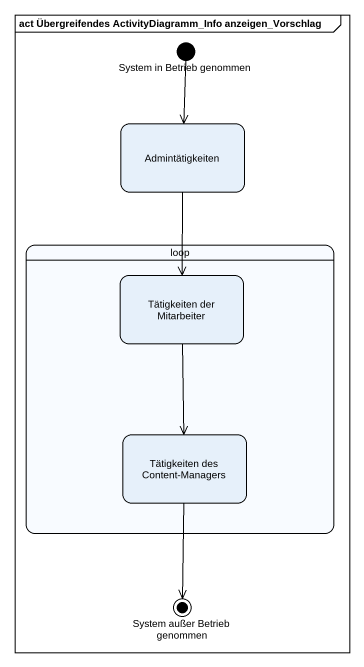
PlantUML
@startuml
mainframe act Übergreifendes ActivityDiagramm_Info anzeigen_Vorschlag
hide empty description
state "System in Betrieb genommen" as System_in_Betrieb_genommen <<start>>
state Admintätigkeiten
state "loop" as loop_ {
  state "Tätigkeiten der Mitarbeiter" as Tätigkeiten_der_Mitarbeiter
  state "Tätigkeiten des Content-Managers" as Tätigkeiten_des_Content
}
state "System außer Betrieb genommen" as System_außer_Betrieb <<end>>
System_in_Betrieb_genommen --> Admintätigkeiten
Admintätigkeiten --> Tätigkeiten_der_Mitarbeiter
Tätigkeiten_der_Mitarbeiter --> Tätigkeiten_des_Content
Tätigkeiten_des_Content --> System_außer_Betrieb
@enduml
